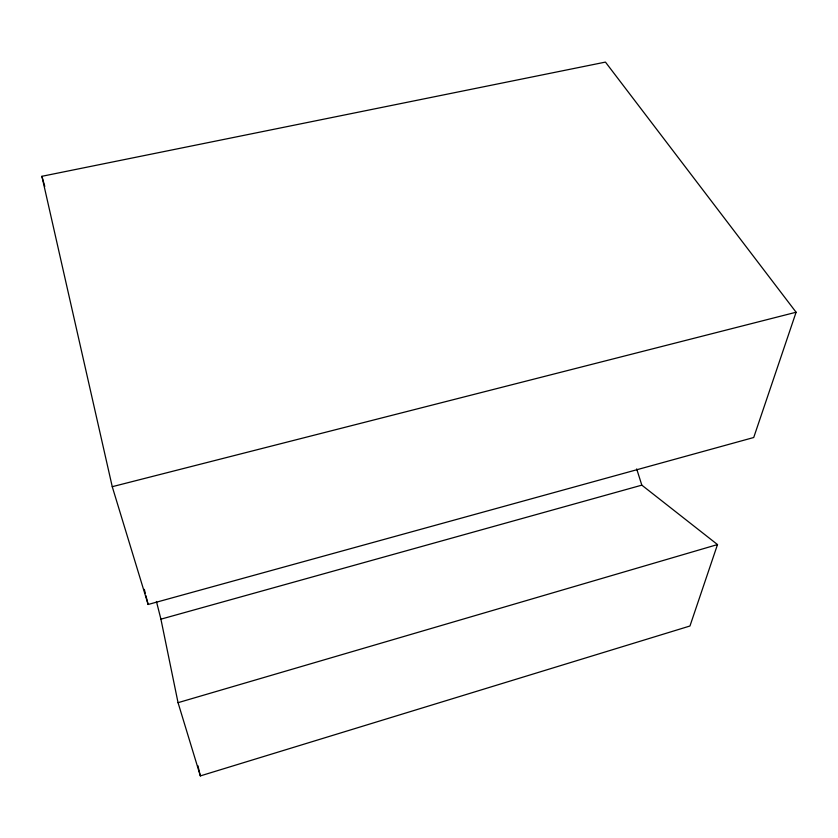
<?xml version="1.0" encoding="UTF-8"?>
<svg xmlns="http://www.w3.org/2000/svg" width="838" height="838" viewBox="0 0 838 838"><rect width="100%" height="100%" fill="white"/><g stroke="black" fill="none" stroke-linecap="round" stroke-linejoin="round"><path stroke-width="1.26" d="M636.681 468.924L641.824 485.15L717.506 544.564L689.957 626.007L200.345 775.904L178.044 702.673L160.917 619.167L156.444 601.485M796.1 312.239L753.718 437.509L148.127 604.481L112.25 486.689L41.9 176.305L605.445 62.096L796.1 312.239L112.25 486.689M178.044 702.673L717.506 544.564M160.917 619.167L641.824 485.15M41.9 176.305L44.781 186.382M144.314 589.344L145.267 593.126M145.906 595.65L148.127 604.481M197.915 765.723L200.345 775.904"/></g></svg>
